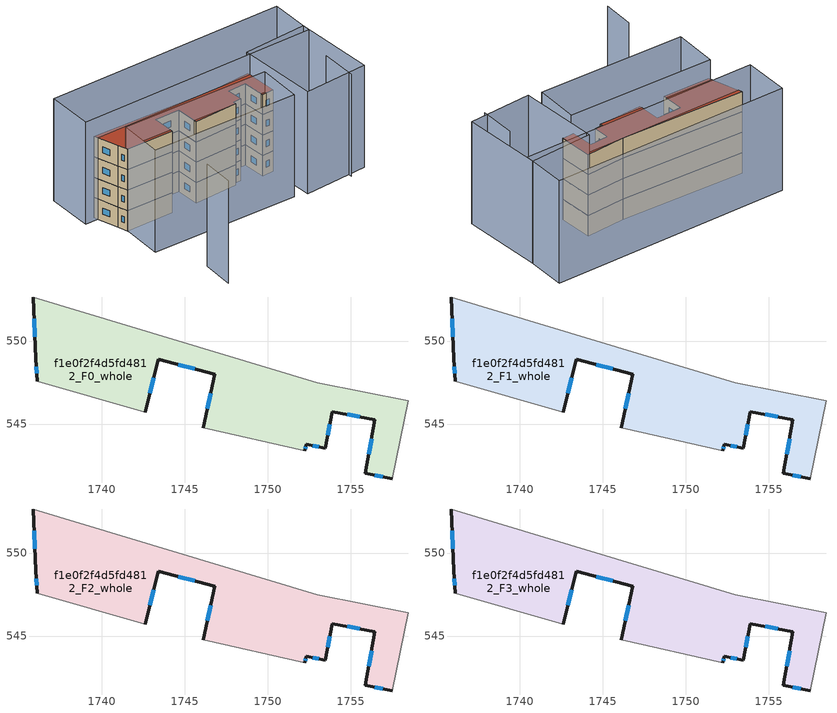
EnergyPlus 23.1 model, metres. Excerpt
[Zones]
f1e0f2f4d5fd4812_F0_whole
 floor ground (EU_floor_Construction): 1758.44,546.39 1757.49,541.71 1755.86,542.04 1756.45,545.25 1753.89,545.75 1753.46,543.54 1752.31,543.78 1752.23,543.38 1746.11,544.76 1746.81,548 1743.39,548.89 1742.62,545.72 1736.1,547.57 1736.03,548.95 1735.85,552.63 1752.96,547.48 z0
 wall outside (EU_wall_Construction): 1742.62,545.72 1743.39,548.89 1746.81,548 1746.11,544.76 / 1735.85,552.63 1736.03,548.95 1736.1,547.57 / 1752.23,543.38 1752.31,543.78 1753.46,543.54 1753.89,545.75 1756.45,545.25 1755.86,542.04 1757.49,541.71 z0:3
 wall adiabatic (EU_wall_Construction): 1746.11,544.76 1752.23,543.38 / 1736.1,547.57 1742.62,545.72 / 1757.49,541.71 1758.44,546.39 1752.96,547.48 1735.85,552.63 z0:3
 window (EU_Window_Construction): 1746.56,546.86 1746.36,545.91 / 1744.6,548.58 1745.6,548.32 / 1742.89,546.84 1743.12,547.78 / 1736.05,548.46 1736.07,548.05 / 1735.91,551.33 1735.97,550.25 / 1756.44,541.93 1756.92,541.83 / 1756.24,544.11 1756.07,543.18 / 1754.79,545.57 1755.54,545.43 / 1753.61,544.33 1753.74,544.97 / 1752.71,543.69 1753.05,543.63 / 1752.26,543.52 1752.28,543.64 z1.06:1.94
f1e0f2f4d5fd4812_F1_whole
 floor to f1e0f2f4d5fd4812_F0_whole (EU_floor_Construction): 1758.44,546.39 1757.49,541.71 1755.86,542.04 1756.45,545.25 1753.89,545.75 1753.46,543.54 1752.31,543.78 1752.23,543.38 1746.11,544.76 1746.81,548 1743.39,548.89 1742.62,545.72 1736.1,547.57 1736.03,548.95 1735.85,552.63 1752.96,547.48 z3
 wall outside (EU_wall_Construction): 1742.62,545.72 1743.39,548.89 1746.81,548 1746.11,544.76 / 1735.85,552.63 1736.03,548.95 1736.1,547.57 / 1752.23,543.38 1752.31,543.78 1753.46,543.54 1753.89,545.75 1756.45,545.25 1755.86,542.04 1757.49,541.71 z3:6
 wall adiabatic (EU_wall_Construction): 1746.11,544.76 1752.23,543.38 / 1736.1,547.57 1742.62,545.72 / 1757.49,541.71 1758.44,546.39 1752.96,547.48 1735.85,552.63 z3:6
 window (EU_Window_Construction): 1746.56,546.86 1746.36,545.91 / 1744.6,548.58 1745.6,548.32 / 1742.89,546.84 1743.12,547.78 / 1736.05,548.46 1736.07,548.05 / 1735.91,551.33 1735.97,550.25 / 1756.44,541.93 1756.92,541.83 / 1756.24,544.11 1756.07,543.18 / 1754.79,545.57 1755.54,545.43 / 1753.61,544.33 1753.74,544.97 / 1752.71,543.69 1753.05,543.63 / 1752.26,543.52 1752.28,543.64 z4.06:4.94
f1e0f2f4d5fd4812_F2_whole
 floor to f1e0f2f4d5fd4812_F1_whole (EU_floor_Construction): 1758.44,546.39 1757.49,541.71 1755.86,542.04 1756.45,545.25 1753.89,545.75 1753.46,543.54 1752.31,543.78 1752.23,543.38 1746.11,544.76 1746.81,548 1743.39,548.89 1742.62,545.72 1736.1,547.57 1736.03,548.95 1735.85,552.63 1752.96,547.48 z6
 wall outside (EU_wall_Construction): 1742.62,545.72 1743.39,548.89 1746.81,548 1746.11,544.76 / 1735.85,552.63 1736.03,548.95 1736.1,547.57 / 1752.23,543.38 1752.31,543.78 1753.46,543.54 1753.89,545.75 1756.45,545.25 1755.86,542.04 1757.49,541.71 z6:9
 wall adiabatic (EU_wall_Construction): 1746.11,544.76 1752.23,543.38 / 1736.1,547.57 1742.62,545.72 / 1757.49,541.71 1758.44,546.39 1752.96,547.48 1735.85,552.63 z6:9
 window (EU_Window_Construction): 1746.56,546.86 1746.36,545.91 / 1744.6,548.58 1745.6,548.32 / 1742.89,546.84 1743.12,547.78 / 1736.05,548.46 1736.07,548.05 / 1735.91,551.33 1735.97,550.25 / 1756.44,541.93 1756.92,541.83 / 1756.24,544.11 1756.07,543.18 / 1754.79,545.57 1755.54,545.43 / 1753.61,544.33 1753.74,544.97 / 1752.71,543.69 1753.05,543.63 / 1752.26,543.52 1752.28,543.64 z7.06:7.94
f1e0f2f4d5fd4812_F3_whole
 floor to f1e0f2f4d5fd4812_F2_whole (EU_floor_Construction): 1758.44,546.39 1757.49,541.71 1755.86,542.04 1756.45,545.25 1753.89,545.75 1753.46,543.54 1752.31,543.78 1752.23,543.38 1746.11,544.76 1746.81,548 1743.39,548.89 1742.62,545.72 1736.1,547.57 1736.03,548.95 1735.85,552.63 1752.96,547.48 z9
 wall outside (EU_wall_Construction): 1742.62,545.72 1743.39,548.89 1746.81,548 1746.11,544.76 / 1735.85,552.63 1736.03,548.95 1736.1,547.57 / 1752.23,543.38 1752.31,543.78 1753.46,543.54 1753.89,545.75 1756.45,545.25 1755.86,542.04 1757.49,541.71 z9:12
 wall adiabatic (EU_wall_Construction): 1746.11,544.76 1752.23,543.38 / 1736.1,547.57 1742.62,545.72 / 1757.49,541.71 1758.44,546.39 1752.96,547.48 1735.85,552.63 z9:12
 window (EU_Window_Construction): 1746.56,546.86 1746.36,545.91 / 1744.6,548.58 1745.6,548.32 / 1742.89,546.84 1743.12,547.78 / 1736.05,548.46 1736.07,548.05 / 1735.91,551.33 1735.97,550.25 / 1756.44,541.93 1756.92,541.83 / 1756.24,544.11 1756.07,543.18 / 1754.79,545.57 1755.54,545.43 / 1753.61,544.33 1753.74,544.97 / 1752.71,543.69 1753.05,543.63 / 1752.26,543.52 1752.28,543.64 z10.06:10.94
 roof outside (EU_roof_Construction): 1757.49,541.71 1758.44,546.39 1752.96,547.48 1735.85,552.63 1736.03,548.95 1736.1,547.57 1742.62,545.72 1743.39,548.89 1746.81,548 1746.11,544.76 1752.23,543.38 1752.31,543.78 1753.46,543.54 1753.89,545.75 1756.45,545.25 1755.86,542.04 z12
shading: 1734.64,530.78 1735.95,535.06 / 1762.54,533.51 1763.87,538.41 / 1754.69,536.19 1734.5,542.01 / 1734.5,542.01 1736.22,548 / 1736.22,548 1756.42,542.18 / 1756.42,542.18 1754.69,536.19 / 1756.19,535.29 1758.47,546.57 / 1758.47,546.57 1767.38,544.77 / 1767.38,544.77 1765.1,533.49 / 1765.1,533.49 1756.19,535.29 / 1735.8,558.83 1768.78,550.02 / 1768.78,550.02 1767.09,543.7 / 1767.09,543.7 1734.12,552.51 / 1734.12,552.51 1735.8,558.83 z0:15
[Building]
EU S2 Campaign: North Axis=0; Terrain=City; Solar Distribution=FullExterior
[Site:Location]
Bologna: Latitude=44.5; Longitude=11.25; Time Zone=1; Elevation=37
[SizingPeriod:WeatherFileDays]
AnnualSizingPeriod: Begin Month=1; Begin Day of Month=1; End Month=12; End Day of Month=31; Day of Week for Start Day=Monday; Use Weather File Daylight Saving Period=No; Use Weather File Rain and Snow Indicators=No
[MATERIAL]
EU_InternalMass_Material: Roughness=MediumRough; Thickness=0.1; Conductivity=1; Density=1800; Specific Heat=900; Thermal Absorptance=0.9; Solar Absorptance=0.7; Visible Absorptance=0.7
[MATERIAL:NOMASS] Roughness=MediumRough; Thermal Absorptance=0.9; Solar Absorptance=0.7; Visible Absorptance=0.7
Name | Thermal Resistance
EU_wall_NoMass | 0.781309
EU_roof_NoMass | 0.418499
EU_floor_NoMass | 0.563442
[WINDOWMATERIAL:SIMPLEGLAZINGSYSTEM]
EU_Window_SimpleGlazing: UFactor=4.32879; Solar Heat Gain Coefficient=0.85; Visible Transmittance=0.85
[CONSTRUCTION]
EU_wall_Construction: EU_wall_NoMass
EU_roof_Construction: EU_roof_NoMass
EU_floor_Construction: EU_floor_NoMass
EU_Window_Construction: EU_Window_SimpleGlazing
EU_InternalMass_Construction: EU_InternalMass_Material
[ZONE] Type=1; Multiplier=1; Ceiling Height=autocalculate; Floor Area=autocalculate; Part of Total Floor Area=Yes
Name | Volume
f1e0f2f4d5fd4812_F0_whole | 251.661
f1e0f2f4d5fd4812_F1_whole; f1e0f2f4d5fd4812_F2_whole; f1e0f2f4d5fd4812_F3_whole | 251.664
[INTERNALMASS] Construction=EU_InternalMass_Construction; Surface Area=83.8874
Name | Zone or ZoneList
f1e0f2f4d5fd4812_F0_whole_EU_InternalMass | f1e0f2f4d5fd4812_F0_whole
f1e0f2f4d5fd4812_F1_whole_EU_InternalMass | f1e0f2f4d5fd4812_F1_whole
f1e0f2f4d5fd4812_F2_whole_EU_InternalMass | f1e0f2f4d5fd4812_F2_whole
f1e0f2f4d5fd4812_F3_whole_EU_InternalMass | f1e0f2f4d5fd4812_F3_whole
[OTHEREQUIPMENT] Fuel Type=Electricity; Design Level Calculation Method=Watts/Area; Power per Zone Floor Area=1; Fraction Latent=0; Fraction Radiant=0; Fraction Lost=0; Carbon Dioxide Generation Rate=0; EndUse Subcategory=EU_Step8_InternalGains
Name | Zone or ZoneList or Space or SpaceList | Schedule
EU_Step8_InternalGain_f1e0f2f4d5fd4812_F0_whole_f000 | f1e0f2f4d5fd4812_F0_whole | EU_Step8_GainSchedule_f1e0f2f4d5fd4812_F0_whole_f000
EU_Step8_InternalGain_f1e0f2f4d5fd4812_F1_whole_f000 | f1e0f2f4d5fd4812_F1_whole | EU_Step8_GainSchedule_f1e0f2f4d5fd4812_F1_whole_f000
EU_Step8_InternalGain_f1e0f2f4d5fd4812_F2_whole_f000 | f1e0f2f4d5fd4812_F2_whole | EU_Step8_GainSchedule_f1e0f2f4d5fd4812_F2_whole_f000
EU_Step8_InternalGain_f1e0f2f4d5fd4812_F3_whole_f000 | f1e0f2f4d5fd4812_F3_whole | EU_Step8_GainSchedule_f1e0f2f4d5fd4812_F3_whole_f000
[ZONEVENTILATION:DESIGNFLOWRATE] Schedule=EU_AlwaysOn; Design Flow Rate Calculation Method=AirChanges/Hour; Air Changes per Hour=0.692607; Ventilation Type=Natural; Fan Pressure Rise=0; Fan Total Efficiency=1; Constant Term Coefficient=1; Temperature Term Coefficient=0; Velocity Term Coefficient=0; Velocity Squared Term Coefficient=0; Minimum Indoor Temperature=-100; Maximum Indoor Temperature=100; Delta Temperature=-100; Minimum Outdoor Temperature=-100; Maximum Outdoor Temperature=100; Maximum Wind Speed=40
Name | Zone or ZoneList or Space or SpaceList
EU_ConstantAir_f1e0f2f4d5fd4812_F0_whole | f1e0f2f4d5fd4812_F0_whole
EU_ConstantAir_f1e0f2f4d5fd4812_F1_whole | f1e0f2f4d5fd4812_F1_whole
EU_ConstantAir_f1e0f2f4d5fd4812_F2_whole | f1e0f2f4d5fd4812_F2_whole
EU_ConstantAir_f1e0f2f4d5fd4812_F3_whole | f1e0f2f4d5fd4812_F3_whole
[HVACTEMPLATE:THERMOSTAT] Constant Heating Setpoint=20; Constant Cooling Setpoint=50
EU_HeatOnly_f1e0f2f4d5fd4812_F0_whole; EU_HeatOnly_f1e0f2f4d5fd4812_F1_whole; EU_HeatOnly_f1e0f2f4d5fd4812_F2_whole; EU_HeatOnly_f1e0f2f4d5fd4812_F3_whole
[HVACTEMPLATE:ZONE:IDEALLOADSAIRSYSTEM] System Availability Schedule=EU_AlwaysOn; Maximum Heating Supply Air Temperature=50; Minimum Cooling Supply Air Temperature=13; Maximum Heating Supply Air Humidity Ratio=0.0156; Minimum Cooling Supply Air Humidity Ratio=0.0077; Heating Limit=NoLimit; Cooling Limit=NoLimit; Heating Availability Schedule=EU_AlwaysOn; Cooling Availability Schedule=EU_CoolingOff; Dehumidification Control Type=ConstantSensibleHeatRatio; Cooling Sensible Heat Ratio=0.7; Dehumidification Setpoint=60; Humidification Control Type=None; Humidification Setpoint=30; Outdoor Air Method=None; Outdoor Air Flow Rate per Person=0.00944; Outdoor Air Flow Rate per Zone Floor Area=0; Outdoor Air Flow Rate per Zone=0; Demand Controlled Ventilation Type=None; Outdoor Air Economizer Type=NoEconomizer; Heat Recovery Type=None; Sensible Heat Recovery Effectiveness=0.7; Latent Heat Recovery Effectiveness=0.65
Name | Template Thermostat
f1e0f2f4d5fd4812_F0_whole | EU_HeatOnly_f1e0f2f4d5fd4812_F0_whole
f1e0f2f4d5fd4812_F1_whole | EU_HeatOnly_f1e0f2f4d5fd4812_F1_whole
f1e0f2f4d5fd4812_F2_whole | EU_HeatOnly_f1e0f2f4d5fd4812_F2_whole
f1e0f2f4d5fd4812_F3_whole | EU_HeatOnly_f1e0f2f4d5fd4812_F3_whole
[SIZING:ZONE] Zone Cooling Design Supply Air Temperature Input Method=SupplyAirTemperature; Zone Cooling Design Supply Air Temperature=13; Zone Heating Design Supply Air Temperature Input Method=SupplyAirTemperature; Zone Heating Design Supply Air Temperature=50; Zone Cooling Design Supply Air Humidity Ratio=0.008; Zone Heating Design Supply Air Humidity Ratio=0.008; Cooling Design Air Flow Method=DesignDay; Cooling Design Air Flow Rate=0; Cooling Minimum Air Flow per Zone Floor Area=0.000762; Cooling Minimum Air Flow=0; Cooling Minimum Air Flow Fraction=0.2; Heating Design Air Flow Method=DesignDay; Heating Design Air Flow Rate=0; Heating Maximum Air Flow per Zone Floor Area=0.002032; Heating Maximum Air Flow=0.141576; Heating Maximum Air Flow Fraction=0.3; Account for Dedicated Outdoor Air System=No; Dedicated Outdoor Air System Control Strategy=NeutralSupplyAir; Dedicated Outdoor Air Low Setpoint Temperature for Design=autosize; Dedicated Outdoor Air High Setpoint Temperature for Design=autosize; Zone Load Sizing Method=Sensible Load Only No Latent Load; Zone Latent Cooling Design Supply Air Humidity Ratio Input Method=HumidityRatioDifference; Zone Cooling Design Supply Air Humidity Ratio Difference=0.005; Zone Latent Heating Design Supply Air Humidity Ratio Input Method=HumidityRatioDifference; Zone Humidification Design Supply Air Humidity Ratio Difference=0.005
f1e0f2f4d5fd4812_F0_whole; f1e0f2f4d5fd4812_F1_whole; f1e0f2f4d5fd4812_F2_whole; f1e0f2f4d5fd4812_F3_whole
[SCHEDULE:CONSTANT]
Name | Hourly Value
EU_AlwaysOn | 1
EU_CoolingOff | 0
[SCHEDULE:FILE] Column Number=1; Rows to Skip at Top=0; Number of Hours of Data=8760; Column Separator=Comma; Interpolate to Timestep=No; Minutes per Item=60; Adjust Schedule for Daylight Savings=Yes
Name | File
EU_Step8_GainSchedule_f1e0f2f4d5fd4812_F0_whole_f000 | ../../schedules/f1e0f2f4d5fd4812/f1e0f2f4d5fd4812_F0_whole_f000_gain.csv
EU_Step8_GainSchedule_f1e0f2f4d5fd4812_F1_whole_f000 | ../../schedules/f1e0f2f4d5fd4812/f1e0f2f4d5fd4812_F1_whole_f000_gain.csv
EU_Step8_GainSchedule_f1e0f2f4d5fd4812_F2_whole_f000 | ../../schedules/f1e0f2f4d5fd4812/f1e0f2f4d5fd4812_F2_whole_f000_gain.csv
EU_Step8_GainSchedule_f1e0f2f4d5fd4812_F3_whole_f000 | ../../schedules/f1e0f2f4d5fd4812/f1e0f2f4d5fd4812_F3_whole_f000_gain.csv
